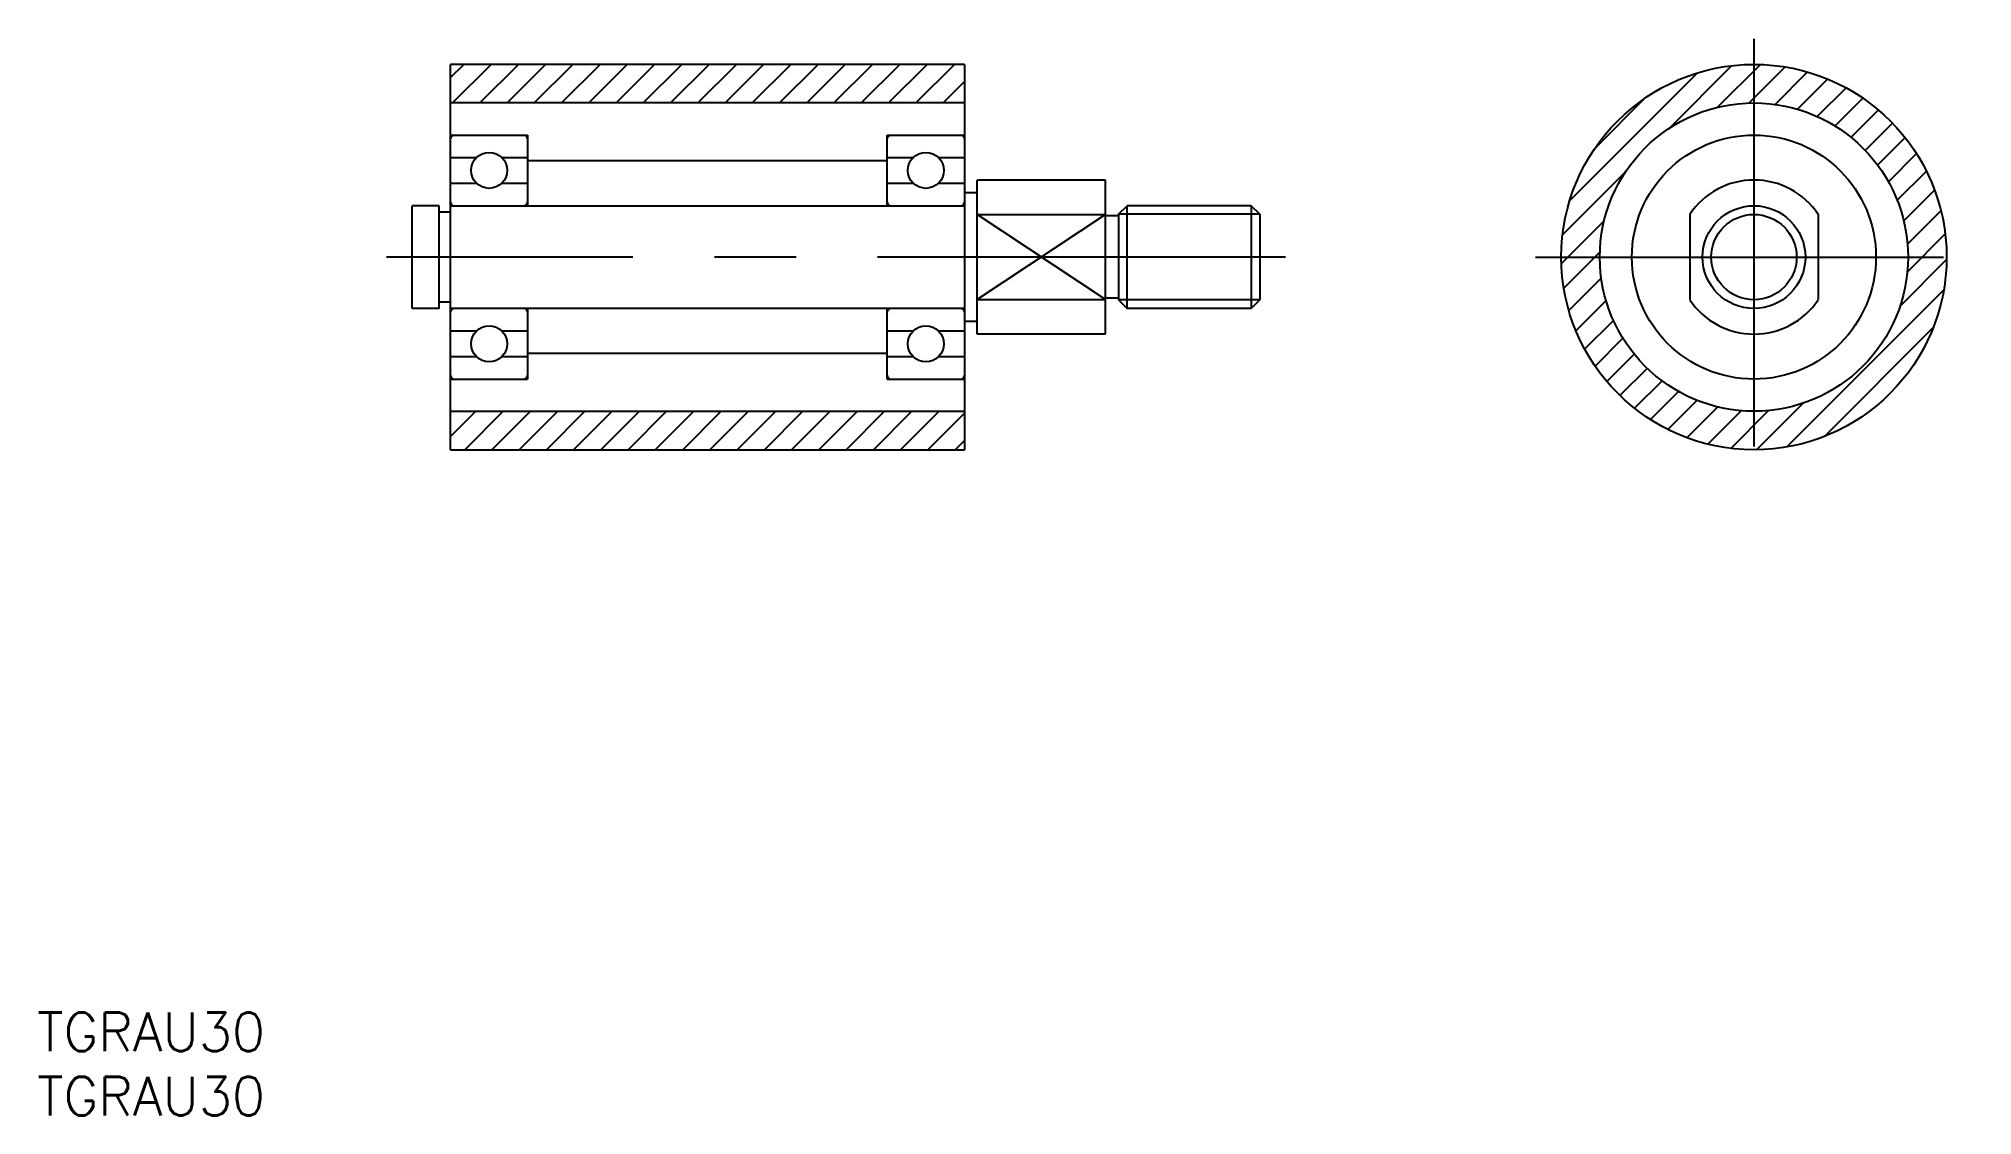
# Model space of a CAD drawing. Extents: x 345 to 495, y -166 to -82.
import ezdxf

# ---------------------------------------------------------------- set-up
doc = ezdxf.new("R2010")
doc.units = 0
doc.linetypes.add('CENTER', pattern=[50.8, 31.75, -6.35, 6.35, -6.35])
doc.layers.get('0').update_dxf_attribs({"linetype": 'CONTINUOUS'})
doc.layers.add('CENTER', color=1, linetype='CENTER')
doc.styles.get("Standard").update_dxf_attribs({"font": 'txt.shx', "height": 3, "bigfont": 'bigfont.shx'})

# ---------------------------------------------------------------- blocks, each defined once
blk = doc.blocks.new('*U49')
at = {"color": 7, "linetype": 'CONTINUOUS'}
for p in [(344.64, -161.02), (344.64, -166.02)]:
    blk.add_text('TGRAU30', height=3, dxfattribs=at).set_placement(p)

msp = doc.modelspace()

# ---------------------------------------------------------------- linework, layer by layer
at = {"color": 7, "linetype": 'CONTINUOUS'}
for p, q in [((376.83, -114.2), (376.83, -84.2)), ((416.83, -84.2), (376.83, -84.2)), ((416.83, -84.2), (416.83, -114.2)), ((416.83, -87.2), (376.83, -87.2)), ((376.83, -89.7), (382.83, -89.7)), ((382.83, -89.7), (382.83, -95.2)), ((410.83, -89.7), (416.83, -89.7)), ((410.83, -95.2), (410.83, -89.7)), ((376.83, -91.45), (378.85, -91.45)), ((380.81, -91.45), (382.83, -91.45)), ((410.83, -91.7), (382.83, -91.7)), ((410.83, -91.45), (412.85, -91.45)), ((414.81, -91.45), (416.83, -91.45)), ((427.83, -93.2), (417.83, -93.2)), ((417.83, -105.2), (417.83, -93.2)), ((427.83, -105.2), (427.83, -93.2)), ((376.83, -93.45), (378.85, -93.45)), ((380.81, -93.45), (382.83, -93.45)), ((410.83, -93.45), (412.85, -93.45)), ((414.81, -93.45), (416.83, -93.45)), ((417.83, -94.2), (416.83, -94.2)), ((373.83, -103.2), (373.83, -95.2)), ((375.93, -95.2), (373.83, -95.2)), ((375.93, -103.2), (375.93, -95.2)), ((376.83, -95.7), (375.93, -95.7)), ((376.83, -95.2), (416.83, -95.2)), ((417.83, -95.88), (427.83, -95.88)), ((428.83, -96), (427.83, -96)), ((428.83, -95.87), (429.51, -95.2)), ((428.83, -95.87), (428.83, -102.52)), ((439.16, -95.2), (429.51, -95.2)), ((429.51, -103.2), (429.51, -95.2)), ((439.83, -95.87), (439.16, -95.2)), ((439.16, -95.2), (439.16, -103.2)), ((439.83, -95.87), (439.83, -102.52)), ((473.3, -95.88), (473.3, -102.51)), ((483.3, -95.88), (483.3, -102.51)), ((375.93, -103.2), (373.83, -103.2)), ((376.83, -102.7), (375.93, -102.7)), ((416.83, -103.2), (376.83, -103.2)), ((382.83, -103.2), (382.83, -108.7)), ((410.83, -108.7), (410.83, -103.2)), ((417.83, -102.51), (427.83, -102.51)), ((428.83, -102.4), (427.83, -102.4)), ((428.83, -102.52), (429.51, -103.2)), ((439.16, -103.2), (429.51, -103.2)), ((439.83, -102.52), (439.16, -103.2)), ((376.83, -104.95), (378.85, -104.95)), ((380.81, -104.95), (382.83, -104.95)), ((410.83, -104.95), (412.85, -104.95)), ((414.81, -104.95), (416.83, -104.95)), ((416.83, -104.2), (417.83, -104.2)), ((427.83, -105.2), (417.83, -105.2)), ((410.83, -106.7), (382.83, -106.7)), ((376.83, -106.95), (378.85, -106.95)), ((380.81, -106.95), (382.83, -106.95)), ((410.83, -106.95), (412.85, -106.95)), ((414.81, -106.95), (416.83, -106.95)), ((376.83, -108.7), (382.83, -108.7)), ((410.83, -108.7), (416.83, -108.7)), ((376.83, -111.2), (416.83, -111.2)), ((376.83, -114.2), (416.83, -114.2))]:
    msp.add_line(p, q, dxfattribs=at)
at = {"color": 3, "linetype": 'CONTINUOUS'}
for p, q in [((376.83, -85.23), (377.86, -84.2)), ((376.98, -87.2), (379.98, -84.2)), ((379.11, -87.2), (382.11, -84.2)), ((381.23, -87.2), (384.23, -84.2)), ((383.35, -87.2), (386.35, -84.2)), ((385.47, -87.2), (388.47, -84.2)), ((387.59, -87.2), (390.59, -84.2)), ((389.71, -87.2), (392.71, -84.2)), ((391.83, -87.2), (394.83, -84.2)), ((393.96, -87.2), (396.96, -84.2)), ((396.08, -87.2), (399.08, -84.2)), ((398.2, -87.2), (401.2, -84.2)), ((400.32, -87.2), (403.32, -84.2)), ((402.44, -87.2), (405.44, -84.2)), ((404.56, -87.2), (407.56, -84.2)), ((406.68, -87.2), (409.68, -84.2)), ((408.8, -87.2), (411.8, -84.2)), ((410.93, -87.2), (413.93, -84.2)), ((413.05, -87.2), (416.05, -84.2)), ((471.72, -89.16), (476.59, -84.29)), ((475.47, -87.54), (478.8, -84.2)), ((415.17, -87.2), (416.83, -85.53)), ((463.96, -94.8), (473.91, -84.85)), ((477.92, -87.2), (480.73, -84.39)), ((479.94, -87.31), (482.46, -84.79)), ((481.68, -87.68), (484.03, -85.34)), ((465.94, -90.71), (469.81, -86.83)), ((483.23, -88.26), (485.47, -86.02)), ((484.62, -88.99), (486.78, -86.83)), ((485.86, -89.87), (487.99, -87.74)), ((486.96, -90.89), (489.08, -88.77)), ((487.93, -92.04), (490.07, -89.9)), ((488.77, -93.33), (490.95, -91.14)), ((463.4, -97.48), (468.26, -92.62)), ((489.45, -94.77), (491.72, -92.5)), ((489.96, -96.37), (492.36, -93.98)), ((427.83, -102.51), (417.83, -95.88)), ((427.83, -95.88), (417.83, -102.51)), ((439.83, -95.87), (428.83, -95.87)), ((490.26, -98.2), (492.86, -95.6)), ((463.31, -99.7), (466.64, -96.37)), ((490.25, -100.34), (493.19, -97.39)), ((463.5, -101.63), (466.31, -98.82)), ((463.89, -103.36), (466.41, -100.83)), ((489.67, -103.03), (493.3, -99.4)), ((480.85, -113.98), (493.08, -101.74)), ((439.83, -102.52), (428.83, -102.52)), ((464.44, -104.93), (466.79, -102.58)), ((465.12, -106.37), (467.36, -104.13)), ((483.79, -113.16), (492.26, -104.69)), ((465.93, -107.68), (468.1, -105.51)), ((466.85, -108.88), (468.98, -106.75)), ((467.87, -109.98), (470, -107.86)), ((469.01, -110.97), (471.15, -108.83)), ((470.25, -111.85), (472.43, -109.66)), ((376.83, -113.17), (378.8, -111.2)), ((377.93, -114.2), (380.93, -111.2)), ((380.05, -114.2), (383.05, -111.2)), ((382.17, -114.2), (385.17, -111.2)), ((384.29, -114.2), (387.29, -111.2)), ((386.41, -114.2), (389.41, -111.2)), ((388.53, -114.2), (391.53, -111.2)), ((390.65, -114.2), (393.65, -111.2)), ((392.77, -114.2), (395.77, -111.2)), ((394.9, -114.2), (397.9, -111.2)), ((397.02, -114.2), (400.02, -111.2)), ((399.14, -114.2), (402.14, -111.2)), ((401.26, -114.2), (404.26, -111.2)), ((403.38, -114.2), (406.38, -111.2)), ((405.5, -114.2), (408.5, -111.2)), ((407.62, -114.2), (410.62, -111.2)), ((409.75, -114.2), (412.75, -111.2)), ((411.87, -114.2), (414.87, -111.2)), ((413.99, -114.2), (416.83, -111.35)), ((471.6, -112.62), (473.87, -110.35)), ((473.08, -113.26), (475.48, -110.86)), ((474.7, -113.76), (477.31, -111.16)), ((476.49, -114.09), (479.44, -111.14)), ((478.51, -114.2), (482.14, -110.57)), ((416.11, -114.2), (416.83, -113.47))]:
    msp.add_line(p, q, dxfattribs=at)
at = {"color": 7, "linetype": 'CONTINUOUS'}
for centre, radius in [((478.3, -99.2), 15), ((478.3, -99.2), 12), ((478.3, -99.2), 9.5), ((379.83, -92.45), 1.4), ((413.83, -92.45), 1.4), ((478.3, -99.2), 4), ((379.83, -105.95), 1.4), ((413.83, -105.95), 1.4)]:
    msp.add_circle(centre, radius, dxfattribs=at)
at = {"color": 3, "linetype": 'CONTINUOUS'}
msp.add_circle((478.3, -99.2), 3.32, dxfattribs=at)
at = {"color": 7, "linetype": 'CONTINUOUS'}
for centre, radius, start, end in [((377.13, -90), 0.3, 90, 180), ((382.53, -90), 0.3, 0, 90), ((411.13, -90), 0.3, 90, 180), ((416.53, -90), 0.3, 0, 90), ((478.3, -99.2), 6, 33.5573, 146.4427), ((377.13, -94.9), 0.3, 180, 270), ((382.53, -94.9), 0.3, 270, 0), ((411.13, -94.9), 0.3, 180, 270), ((416.53, -94.9), 0.3, 270, 0), ((377.13, -103.5), 0.3, 90, 180), ((382.53, -103.5), 0.3, 0, 90), ((411.13, -103.5), 0.3, 90, 180), ((416.53, -103.5), 0.3, 0, 90), ((478.3, -99.2), 6, 213.5573, 326.4427), ((377.13, -108.4), 0.3, 180, 270), ((382.53, -108.4), 0.3, 270, 0), ((411.13, -108.4), 0.3, 180, 270), ((416.53, -108.4), 0.3, 270, 0)]:
    msp.add_arc(centre, radius, start, end, dxfattribs=at)
at = {"layer": 'CENTER', "color": 1, "linetype": 'CENTER'}
for p, q in [((478.3, -82.2), (478.3, -116.2)), ((441.83, -99.2), (371.83, -99.2)), ((461.3, -99.2), (495.3, -99.2))]:
    msp.add_line(p, q, dxfattribs=at)

# ---------------------------------------------------------------- block references
at = {"color": 7, "linetype": 'CONTINUOUS'}
msp.add_blockref('*U49', (0, 0), dxfattribs=at)

doc.saveas('drawing.dxf')
